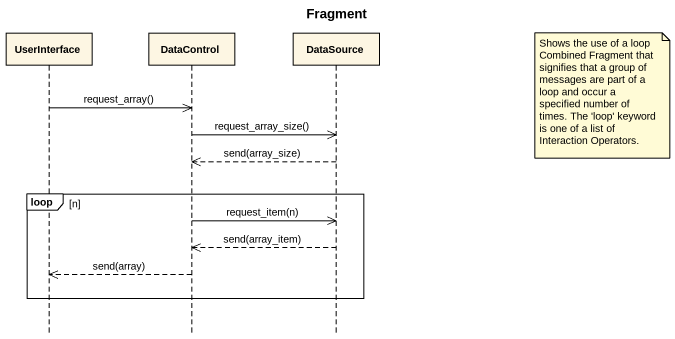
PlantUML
@startuml
title Fragment
hide footbox
participant UserInterface
participant DataControl
participant DataSource

note right of DataSource : Shows the use of a loop Combined Fragment that signifies that a group of messages are part of a loop and occur a specified number of times. The 'loop' keyword is one of a list of Interaction Operators.
UserInterface ->> DataControl : request_array()
DataControl ->> DataSource : request_array_size()
DataSource -->> DataControl : send(array_size)
loop n
  DataControl ->> DataSource : request_item(n)
  DataSource -->> DataControl : send(array_item)
  DataControl -->> UserInterface : send(array)
end
@enduml
